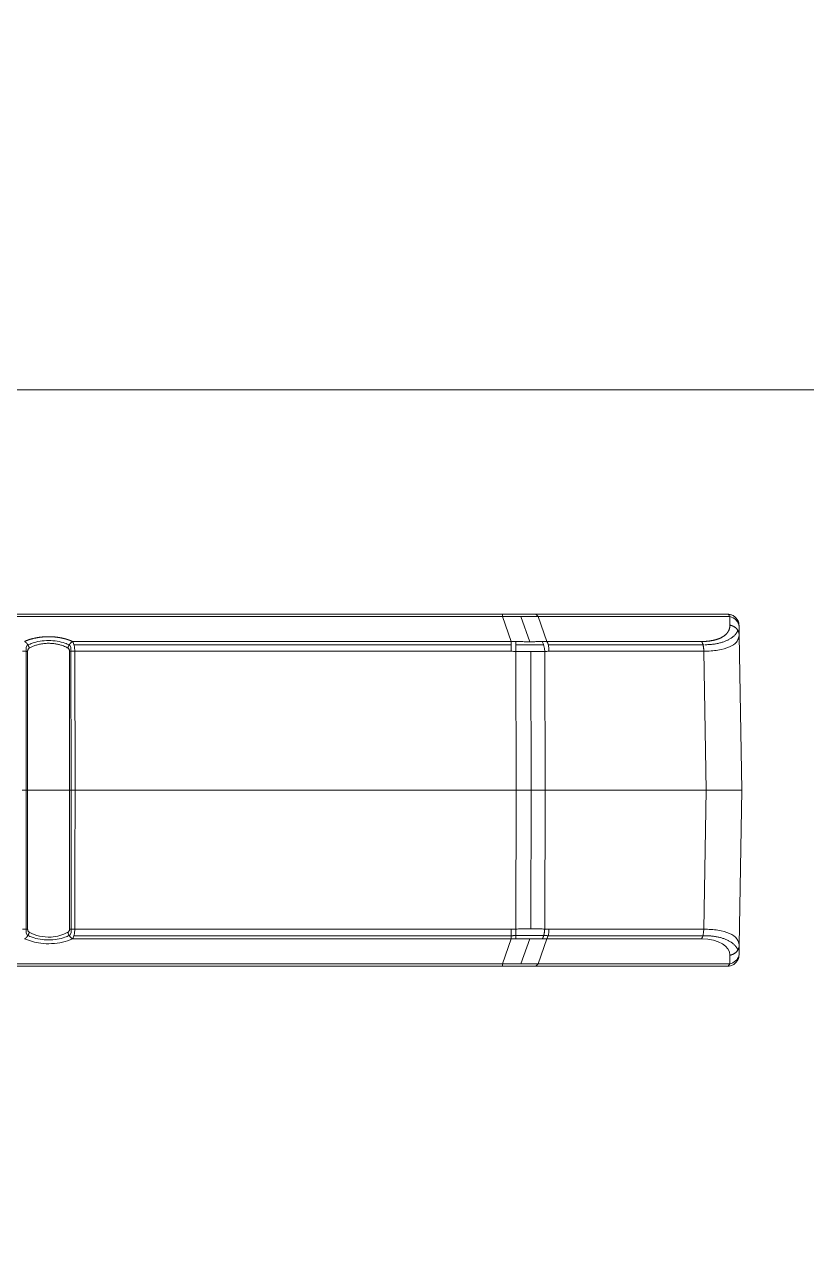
# Model space of a CAD drawing. Extents: x -778 to -614, y -2061 to -1833.
# Drawn here: x -722.52 to -702.01, y -1996.72 to -1964.53 of the extents above; entities that cross this region are included whole.
import ezdxf

# ---------------------------------------------------------------- set-up
doc = ezdxf.new("R2010")
doc.units = 0
doc.header["$MEASUREMENT"] = 0
doc.layers.add('3', color=7, linetype='Continuous')

msp = doc.modelspace()

# ---------------------------------------------------------------- linework, layer by layer
at = {"linetype": 'Continuous', "lineweight": 0}
for points in [[(-778.457, -1833.316), (-613.541, -1833.316), (-613.541, -1974.121), (-778.457, -1974.121)], [(-778.457, -1974.121), (-613.541, -1974.121), (-613.541, -2061.092), (-778.457, -2061.092)]]:
    msp.add_lwpolyline(points, close=True, dxfattribs=at)
at = {"layer": '3', "color": 213, "linetype": 'Continuous', "lineweight": 0}
for p, q in [((-709.985, -1980.008), (-743.459, -1980.008)), ((-704.078, -1980.008), (-709.142, -1980.008)), ((-703.772, -1980.557), (-703.776, -1980.331)), ((-703.772, -1980.557), (-703.701, -1984.631)), ((-722.441, -1984.631), (-722.588, -1984.631)), ((-722.441, -1984.631), (-722.588, -1984.631)), ((-721.195, -1984.631), (-721.342, -1984.631)), ((-721.195, -1984.631), (-721.342, -1984.631)), ((-721.195, -1984.631), (-709.623, -1984.631)), ((-721.195, -1984.631), (-709.623, -1984.631)), ((-708.863, -1984.631), (-709.623, -1984.631)), ((-708.863, -1984.631), (-709.623, -1984.631)), ((-708.863, -1984.631), (-704.637, -1984.631)), ((-708.863, -1984.631), (-704.637, -1984.631)), ((-703.701, -1984.631), (-704.637, -1984.631)), ((-703.701, -1984.631), (-704.637, -1984.631)), ((-703.772, -1988.706), (-703.701, -1984.631)), ((-703.772, -1988.706), (-703.776, -1988.932)), ((-709.985, -1989.254), (-743.459, -1989.254)), ((-704.078, -1989.254), (-709.142, -1989.254))]:
    msp.add_line(p, q, dxfattribs=at)
at = {"layer": '3', "color": 18, "linetype": 'Continuous', "lineweight": 0}
for p, q in [((-709.985, -1980.074), (-743.429, -1980.074)), ((-709.985, -1980.074), (-709.757, -1980.727)), ((-709.269, -1980.733), (-709.499, -1980.072)), ((-709.048, -1980.074), (-708.821, -1980.727)), ((-704.021, -1980.074), (-709.048, -1980.074)), ((-704.017, -1980.299), (-704.021, -1980.074)), ((-722.441, -1980.804), (-722.48, -1980.888)), ((-721.303, -1980.888), (-721.342, -1980.804)), ((-721.261, -1980.727), (-709.757, -1980.727)), ((-709.757, -1980.812), (-721.224, -1980.812)), ((-708.821, -1980.727), (-704.759, -1980.727)), ((-704.704, -1980.812), (-708.785, -1980.812)), ((-722.48, -1980.888), (-722.481, -1984.631)), ((-721.302, -1984.631), (-721.303, -1980.888)), ((-721.204, -1980.985), (-721.195, -1984.631)), ((-721.204, -1980.985), (-709.757, -1980.985)), ((-709.636, -1980.986), (-709.623, -1984.631)), ((-709.228, -1984.631), (-709.241, -1980.991)), ((-708.875, -1980.986), (-708.863, -1984.631)), ((-708.763, -1980.985), (-704.701, -1980.985)), ((-704.701, -1980.985), (-704.637, -1984.631)), ((-722.481, -1984.631), (-722.48, -1988.374)), ((-721.302, -1988.374), (-721.302, -1984.631)), ((-709.636, -1988.276), (-709.623, -1984.631)), ((-709.228, -1984.631), (-709.241, -1988.272)), ((-708.875, -1988.276), (-708.863, -1984.631)), ((-704.701, -1988.278), (-704.637, -1984.631)), ((-722.441, -1988.459), (-722.48, -1988.374)), ((-721.302, -1988.374), (-721.342, -1988.459)), ((-721.261, -1988.535), (-709.757, -1988.535)), ((-721.224, -1988.451), (-709.757, -1988.451)), ((-721.204, -1988.278), (-709.757, -1988.278)), ((-709.985, -1989.189), (-709.757, -1988.535)), ((-709.269, -1988.53), (-709.499, -1989.191)), ((-709.048, -1989.189), (-708.821, -1988.535)), ((-708.821, -1988.535), (-704.759, -1988.535)), ((-708.785, -1988.451), (-704.704, -1988.451)), ((-708.763, -1988.278), (-704.701, -1988.278)), ((-709.985, -1989.189), (-743.429, -1989.189)), ((-704.021, -1989.189), (-709.048, -1989.189)), ((-704.017, -1988.963), (-704.021, -1989.189))]:
    msp.add_line(p, q, dxfattribs=at)
for points in [[(-703.807, -1980.436, 0), (-703.813, -1980.45, 0), (-703.82, -1980.463, 0), (-703.827, -1980.477, 0), (-703.835, -1980.49, 0), (-703.843, -1980.503, 0), (-703.852, -1980.515, 0), (-703.862, -1980.528, 0), (-703.872, -1980.54, 0), (-703.882, -1980.552, 0), (-703.893, -1980.564, 0), (-703.905, -1980.576, 0), (-703.917, -1980.587, 0), (-703.929, -1980.599, 0), (-703.943, -1980.609, 0), (-703.956, -1980.62, 0), (-703.97, -1980.631, 0), (-703.985, -1980.641, 0), (-704, -1980.651, 0), (-704.016, -1980.66, 0), (-704.032, -1980.67, 0), (-704.049, -1980.679, 0), (-704.066, -1980.688, 0), (-704.083, -1980.696, 0), (-704.101, -1980.704, 0), (-704.12, -1980.712, 0), (-704.139, -1980.72, 0), (-704.158, -1980.727, 0), (-704.178, -1980.735, 0), (-704.198, -1980.741, 0), (-704.218, -1980.748, 0), (-704.239, -1980.754, 0), (-704.261, -1980.76, 0), (-704.283, -1980.766, 0), (-704.305, -1980.771, 0), (-704.327, -1980.776, 0), (-704.35, -1980.781, 0), (-704.373, -1980.785, 0), (-704.397, -1980.789, 0), (-704.421, -1980.793, 0), (-704.445, -1980.796, 0), (-704.47, -1980.799, 0), (-704.495, -1980.802, 0), (-704.52, -1980.804, 0), (-704.545, -1980.806, 0), (-704.571, -1980.808, 0), (-704.597, -1980.81, 0), (-704.624, -1980.811, 0), (-704.65, -1980.812, 0), (-704.677, -1980.812, 0)], [(-709.631, -1988.449, 0), (-709.634, -1988.45, 0), (-709.636, -1988.45, 0), (-709.639, -1988.45, 0), (-709.641, -1988.45, 0), (-709.644, -1988.45, 0), (-709.646, -1988.45, 0), (-709.649, -1988.45, 0), (-709.651, -1988.45, 0), (-709.654, -1988.45, 0), (-709.656, -1988.45, 0), (-709.659, -1988.45, 0), (-709.662, -1988.45, 0), (-709.664, -1988.45, 0), (-709.667, -1988.45, 0), (-709.669, -1988.45, 0), (-709.672, -1988.45, 0), (-709.674, -1988.45, 0), (-709.677, -1988.45, 0), (-709.679, -1988.45, 0), (-709.682, -1988.45, 0), (-709.684, -1988.45, 0), (-709.687, -1988.45, 0), (-709.689, -1988.45, 0), (-709.692, -1988.45, 0), (-709.694, -1988.45, 0), (-709.697, -1988.45, 0), (-709.699, -1988.45, 0), (-709.702, -1988.45, 0), (-709.704, -1988.45, 0), (-709.707, -1988.451, 0), (-709.709, -1988.451, 0), (-709.712, -1988.451, 0), (-709.715, -1988.451, 0), (-709.717, -1988.451, 0), (-709.72, -1988.451, 0), (-709.722, -1988.451, 0), (-709.725, -1988.451, 0), (-709.727, -1988.451, 0), (-709.73, -1988.451, 0), (-709.732, -1988.451, 0), (-709.735, -1988.451, 0), (-709.737, -1988.451, 0), (-709.74, -1988.451, 0), (-709.742, -1988.451, 0), (-709.745, -1988.451, 0), (-709.747, -1988.451, 0), (-709.75, -1988.45, 0), (-709.752, -1988.45, 0), (-709.755, -1988.45, 0)], [(-708.785, -1988.451, 0), (-708.787, -1988.451, 0), (-708.79, -1988.451, 0), (-708.792, -1988.451, 0), (-708.794, -1988.451, 0), (-708.797, -1988.451, 0), (-708.799, -1988.451, 0), (-708.801, -1988.451, 0), (-708.804, -1988.451, 0), (-708.806, -1988.451, 0), (-708.808, -1988.451, 0), (-708.811, -1988.45, 0), (-708.813, -1988.45, 0), (-708.815, -1988.45, 0), (-708.818, -1988.45, 0), (-708.82, -1988.45, 0), (-708.822, -1988.45, 0), (-708.825, -1988.45, 0), (-708.827, -1988.45, 0), (-708.829, -1988.45, 0), (-708.832, -1988.45, 0), (-708.834, -1988.45, 0), (-708.836, -1988.45, 0), (-708.839, -1988.45, 0), (-708.841, -1988.45, 0), (-708.843, -1988.45, 0), (-708.846, -1988.45, 0), (-708.848, -1988.45, 0), (-708.85, -1988.45, 0), (-708.853, -1988.45, 0), (-708.855, -1988.45, 0), (-708.857, -1988.45, 0), (-708.86, -1988.45, 0), (-708.862, -1988.45, 0), (-708.864, -1988.45, 0), (-708.867, -1988.45, 0), (-708.869, -1988.45, 0), (-708.871, -1988.45, 0), (-708.874, -1988.45, 0), (-708.876, -1988.45, 0), (-708.878, -1988.45, 0), (-708.881, -1988.449, 0), (-708.883, -1988.449, 0), (-708.885, -1988.449, 0), (-708.888, -1988.449, 0), (-708.89, -1988.449, 0), (-708.892, -1988.449, 0), (-708.895, -1988.449, 0), (-708.897, -1988.449, 0), (-708.899, -1988.449, 0)], [(-704.704, -1988.451, 0), (-704.677, -1988.451, 0), (-704.65, -1988.451, 0), (-704.624, -1988.452, 0), (-704.597, -1988.453, 0), (-704.571, -1988.455, 0), (-704.545, -1988.456, 0), (-704.52, -1988.458, 0), (-704.495, -1988.461, 0), (-704.47, -1988.464, 0), (-704.445, -1988.467, 0), (-704.421, -1988.47, 0), (-704.397, -1988.474, 0), (-704.373, -1988.478, 0), (-704.35, -1988.482, 0), (-704.327, -1988.487, 0), (-704.305, -1988.492, 0), (-704.283, -1988.497, 0), (-704.261, -1988.503, 0), (-704.239, -1988.509, 0), (-704.218, -1988.515, 0), (-704.198, -1988.521, 0), (-704.178, -1988.528, 0), (-704.158, -1988.535, 0), (-704.139, -1988.543, 0), (-704.12, -1988.55, 0), (-704.101, -1988.558, 0), (-704.083, -1988.567, 0), (-704.066, -1988.575, 0), (-704.049, -1988.584, 0), (-704.032, -1988.593, 0), (-704.016, -1988.603, 0), (-704, -1988.612, 0), (-703.985, -1988.622, 0), (-703.97, -1988.632, 0), (-703.956, -1988.643, 0), (-703.943, -1988.653, 0), (-703.929, -1988.664, 0), (-703.917, -1988.675, 0), (-703.905, -1988.687, 0), (-703.893, -1988.698, 0), (-703.882, -1988.71, 0), (-703.872, -1988.722, 0), (-703.862, -1988.735, 0), (-703.852, -1988.747, 0), (-703.843, -1988.76, 0), (-703.835, -1988.773, 0), (-703.827, -1988.786, 0), (-703.82, -1988.8, 0), (-703.813, -1988.813, 0)]]:
    msp.add_polyline3d(points, dxfattribs=at)
at = {"layer": '3', "color": 213, "linetype": 'Continuous', "lineweight": 0}
for points in [[(-703.772, -1980.557, 0), (-703.772, -1980.549, 0), (-703.773, -1980.542, 0), (-703.773, -1980.535, 0), (-703.774, -1980.527, 0), (-703.775, -1980.52, 0), (-703.777, -1980.513, 0), (-703.778, -1980.506, 0), (-703.78, -1980.499, 0), (-703.782, -1980.492, 0), (-703.784, -1980.485, 0), (-703.787, -1980.478, 0), (-703.789, -1980.471, 0), (-703.792, -1980.464, 0), (-703.795, -1980.457, 0), (-703.799, -1980.45, 0), (-703.802, -1980.444, 0), (-703.806, -1980.437, 0), (-703.81, -1980.431, 0), (-703.814, -1980.425, 0), (-703.818, -1980.418, 0), (-703.823, -1980.412, 0), (-703.827, -1980.406, 0), (-703.832, -1980.4, 0), (-703.837, -1980.395, 0), (-703.843, -1980.389, 0), (-703.848, -1980.384, 0), (-703.854, -1980.378, 0), (-703.859, -1980.373, 0), (-703.865, -1980.368, 0), (-703.871, -1980.363, 0), (-703.877, -1980.358, 0), (-703.884, -1980.354, 0), (-703.89, -1980.349, 0), (-703.897, -1980.345, 0), (-703.904, -1980.341, 0), (-703.911, -1980.337, 0), (-703.918, -1980.333, 0), (-703.925, -1980.329, 0), (-703.932, -1980.326, 0), (-703.939, -1980.322, 0), (-703.947, -1980.319, 0), (-703.954, -1980.316, 0), (-703.962, -1980.313, 0), (-703.969, -1980.311, 0), (-703.977, -1980.308, 0), (-703.985, -1980.306, 0), (-703.993, -1980.304, 0), (-704.001, -1980.302, 0), (-704.009, -1980.301, 0)], [(-722.396, -1980.9, 0), (-722.397, -1980.896, 0), (-722.398, -1980.891, 0), (-722.4, -1980.887, 0), (-722.401, -1980.883, 0), (-722.403, -1980.878, 0), (-722.405, -1980.874, 0), (-722.406, -1980.869, 0), (-722.408, -1980.865, 0), (-722.41, -1980.861, 0), (-722.412, -1980.856, 0), (-722.414, -1980.852, 0), (-722.416, -1980.848, 0), (-722.418, -1980.844, 0), (-722.42, -1980.84, 0), (-722.422, -1980.835, 0), (-722.424, -1980.831, 0), (-722.426, -1980.827, 0), (-722.429, -1980.823, 0), (-722.431, -1980.819, 0), (-722.433, -1980.815, 0), (-722.436, -1980.811, 0), (-722.438, -1980.807, 0), (-722.441, -1980.804, 0), (-722.444, -1980.8, 0), (-722.446, -1980.796, 0), (-722.449, -1980.793, 0), (-722.452, -1980.789, 0), (-722.454, -1980.786, 0), (-722.457, -1980.782, 0), (-722.46, -1980.779, 0), (-722.463, -1980.775, 0), (-722.466, -1980.772, 0), (-722.469, -1980.769, 0), (-722.472, -1980.766, 0), (-722.475, -1980.763, 0), (-722.478, -1980.76, 0), (-722.481, -1980.757, 0), (-722.484, -1980.754, 0), (-722.487, -1980.752, 0), (-722.49, -1980.749, 0), (-722.493, -1980.746, 0), (-722.496, -1980.744, 0), (-722.499, -1980.742, 0), (-722.503, -1980.739, 0), (-722.506, -1980.737, 0), (-722.509, -1980.735, 0), (-722.512, -1980.733, 0), (-722.515, -1980.731, 0), (-722.518, -1980.729, 0)], [(-721.261, -1980.727, 0), (-721.264, -1980.729, 0), (-721.267, -1980.731, 0), (-721.27, -1980.733, 0), (-721.274, -1980.735, 0), (-721.277, -1980.737, 0), (-721.28, -1980.739, 0), (-721.283, -1980.742, 0), (-721.286, -1980.744, 0), (-721.289, -1980.746, 0), (-721.293, -1980.749, 0), (-721.296, -1980.752, 0), (-721.299, -1980.754, 0), (-721.302, -1980.757, 0), (-721.305, -1980.76, 0), (-721.308, -1980.763, 0), (-721.311, -1980.766, 0), (-721.314, -1980.769, 0), (-721.317, -1980.772, 0), (-721.32, -1980.775, 0), (-721.322, -1980.779, 0), (-721.325, -1980.782, 0), (-721.328, -1980.786, 0), (-721.331, -1980.789, 0), (-721.334, -1980.793, 0), (-721.336, -1980.796, 0), (-721.339, -1980.8, 0), (-721.342, -1980.804, 0), (-721.344, -1980.807, 0), (-721.347, -1980.811, 0), (-721.349, -1980.815, 0), (-721.351, -1980.819, 0), (-721.354, -1980.823, 0), (-721.356, -1980.827, 0), (-721.358, -1980.831, 0), (-721.361, -1980.835, 0), (-721.363, -1980.84, 0), (-721.365, -1980.844, 0), (-721.367, -1980.848, 0), (-721.369, -1980.852, 0), (-721.371, -1980.856, 0), (-721.373, -1980.861, 0), (-721.375, -1980.865, 0), (-721.376, -1980.869, 0), (-721.378, -1980.874, 0), (-721.38, -1980.878, 0), (-721.381, -1980.883, 0), (-721.383, -1980.887, 0), (-721.384, -1980.891, 0), (-721.385, -1980.896, 0)], [(-722.522, -1988.535, 0), (-722.518, -1988.534, 0), (-722.515, -1988.532, 0), (-722.512, -1988.53, 0), (-722.509, -1988.528, 0), (-722.506, -1988.526, 0), (-722.503, -1988.524, 0), (-722.499, -1988.521, 0), (-722.496, -1988.519, 0), (-722.493, -1988.516, 0), (-722.49, -1988.514, 0), (-722.487, -1988.511, 0), (-722.484, -1988.509, 0), (-722.481, -1988.506, 0), (-722.478, -1988.503, 0), (-722.475, -1988.5, 0), (-722.472, -1988.497, 0), (-722.469, -1988.494, 0), (-722.466, -1988.491, 0), (-722.463, -1988.487, 0), (-722.46, -1988.484, 0), (-722.457, -1988.481, 0), (-722.454, -1988.477, 0), (-722.452, -1988.474, 0), (-722.449, -1988.47, 0), (-722.446, -1988.467, 0), (-722.444, -1988.463, 0), (-722.441, -1988.459, 0), (-722.438, -1988.455, 0), (-722.436, -1988.451, 0), (-722.433, -1988.448, 0), (-722.431, -1988.444, 0), (-722.429, -1988.44, 0), (-722.426, -1988.436, 0), (-722.424, -1988.432, 0), (-722.422, -1988.427, 0), (-722.42, -1988.423, 0), (-722.418, -1988.419, 0), (-722.416, -1988.415, 0), (-722.414, -1988.411, 0), (-722.412, -1988.406, 0), (-722.41, -1988.402, 0), (-722.408, -1988.398, 0), (-722.406, -1988.393, 0), (-722.405, -1988.389, 0), (-722.403, -1988.385, 0), (-722.401, -1988.38, 0), (-722.4, -1988.376, 0), (-722.398, -1988.371, 0), (-722.397, -1988.367, 0)], [(-721.387, -1988.363, 0), (-721.385, -1988.367, 0), (-721.384, -1988.371, 0), (-721.383, -1988.376, 0), (-721.381, -1988.38, 0), (-721.38, -1988.385, 0), (-721.378, -1988.389, 0), (-721.376, -1988.393, 0), (-721.375, -1988.398, 0), (-721.373, -1988.402, 0), (-721.371, -1988.406, 0), (-721.369, -1988.411, 0), (-721.367, -1988.415, 0), (-721.365, -1988.419, 0), (-721.363, -1988.423, 0), (-721.361, -1988.427, 0), (-721.358, -1988.432, 0), (-721.356, -1988.436, 0), (-721.354, -1988.44, 0), (-721.351, -1988.444, 0), (-721.349, -1988.448, 0), (-721.347, -1988.451, 0), (-721.344, -1988.455, 0), (-721.342, -1988.459, 0), (-721.339, -1988.463, 0), (-721.336, -1988.467, 0), (-721.334, -1988.47, 0), (-721.331, -1988.474, 0), (-721.328, -1988.477, 0), (-721.325, -1988.481, 0), (-721.322, -1988.484, 0), (-721.32, -1988.487, 0), (-721.317, -1988.491, 0), (-721.314, -1988.494, 0), (-721.311, -1988.497, 0), (-721.308, -1988.5, 0), (-721.305, -1988.503, 0), (-721.302, -1988.506, 0), (-721.299, -1988.509, 0), (-721.296, -1988.511, 0), (-721.293, -1988.514, 0), (-721.289, -1988.516, 0), (-721.286, -1988.519, 0), (-721.283, -1988.521, 0), (-721.28, -1988.524, 0), (-721.277, -1988.526, 0), (-721.274, -1988.528, 0), (-721.27, -1988.53, 0), (-721.267, -1988.532, 0), (-721.264, -1988.534, 0)], [(-704.017, -1988.963, 0), (-704.009, -1988.962, 0), (-704.001, -1988.96, 0), (-703.993, -1988.959, 0), (-703.985, -1988.957, 0), (-703.977, -1988.954, 0), (-703.969, -1988.952, 0), (-703.962, -1988.949, 0), (-703.954, -1988.947, 0), (-703.947, -1988.944, 0), (-703.939, -1988.941, 0), (-703.932, -1988.937, 0), (-703.925, -1988.934, 0), (-703.918, -1988.93, 0), (-703.911, -1988.926, 0), (-703.904, -1988.922, 0), (-703.897, -1988.918, 0), (-703.89, -1988.914, 0), (-703.884, -1988.909, 0), (-703.877, -1988.905, 0), (-703.871, -1988.9, 0), (-703.865, -1988.895, 0), (-703.859, -1988.89, 0), (-703.854, -1988.885, 0), (-703.848, -1988.879, 0), (-703.843, -1988.874, 0), (-703.837, -1988.868, 0), (-703.832, -1988.862, 0), (-703.827, -1988.856, 0), (-703.823, -1988.85, 0), (-703.818, -1988.844, 0), (-703.814, -1988.838, 0), (-703.81, -1988.832, 0), (-703.806, -1988.825, 0), (-703.802, -1988.819, 0), (-703.799, -1988.812, 0), (-703.795, -1988.806, 0), (-703.792, -1988.799, 0), (-703.789, -1988.792, 0), (-703.787, -1988.785, 0), (-703.784, -1988.778, 0), (-703.782, -1988.771, 0), (-703.78, -1988.764, 0), (-703.778, -1988.757, 0), (-703.777, -1988.75, 0), (-703.775, -1988.743, 0), (-703.774, -1988.735, 0), (-703.773, -1988.728, 0), (-703.773, -1988.721, 0), (-703.772, -1988.714, 0)]]:
    msp.add_polyline3d(points, dxfattribs=at)
at = {"layer": '3', "color": 18, "linetype": 'Continuous', "lineweight": 0}
for points, degree in [([(-709.985, -1980.074), (-709.985, -1980.031), (-709.985, -1980.004), (-709.985, -1980.011)], 3), ([(-709.048, -1980.074), (-709.076, -1980.032), (-709.109, -1980.008), (-709.142, -1980.008)], 3), ([(-704.021, -1980.074), (-703.892, -1980.095), (-703.778, -1980.222), (-703.776, -1980.331)], 3), ([(-703.798, -1980.196), (-703.785, -1980.231), (-703.777, -1980.268), (-703.776, -1980.305)], 3), ([(-703.776, -1980.331), (-703.776, -1980.314), (-703.776, -1980.305)], 2), ([(-722.441, -1984.631), (-722.441, -1983.416), (-722.441, -1982.201), (-722.441, -1980.986)], 3), ([(-721.341, -1980.986), (-721.341, -1982.201), (-721.341, -1983.416), (-721.342, -1984.631)], 3), ([(-721.204, -1980.985), (-721.254, -1980.985), (-721.304, -1980.985), (-721.341, -1980.986)], 3), ([(-722.441, -1984.631), (-722.441, -1985.847), (-722.441, -1987.062), (-722.441, -1988.277)], 3), ([(-721.341, -1988.277), (-721.341, -1987.062), (-721.341, -1985.847), (-721.342, -1984.631)], 3), ([(-721.204, -1988.278), (-721.201, -1987.063), (-721.198, -1985.847), (-721.195, -1984.631)], 3), ([(-722.579, -1988.278), (-722.528, -1988.278), (-722.478, -1988.278), (-722.441, -1988.277)], 3), ([(-709.757, -1988.278), (-709.697, -1988.278), (-709.636, -1988.276)], 2), ([(-709.757, -1988.536), (-709.714, -1988.535), (-709.671, -1988.535), (-709.628, -1988.535)], 3), ([(-708.94, -1988.534), (-708.9, -1988.535), (-708.86, -1988.536), (-708.82, -1988.536)], 3), ([(-708.875, -1988.276), (-708.819, -1988.278), (-708.763, -1988.278)], 2), ([(-704.759, -1988.535), (-704.725, -1988.484), (-704.702, -1988.383), (-704.701, -1988.278)], 3), ([(-704.759, -1988.535), (-704.298, -1988.535), (-704.013, -1988.728), (-704.017, -1988.963)], 3), ([(-709.048, -1989.189), (-709.076, -1989.232), (-709.109, -1989.254), (-709.142, -1989.254)], 3), ([(-704.021, -1989.189), (-703.904, -1989.17), (-703.807, -1989.082), (-703.782, -1988.979)], 3)]:
    msp.add_open_spline(points, degree=degree, dxfattribs=at)
at = {"layer": '3', "color": 213, "linetype": 'Continuous', "lineweight": 0}
for points, weights in [([(-709.142, -1980.008), (-709.41, -1980.008), (-709.695, -1980.008), (-709.985, -1980.008)], [1, 0.987320763117, 0.987320763117, 1]), ([(-708.94, -1988.534), (-708.903, -1988.481), (-708.879, -1988.386), (-708.875, -1988.276)], [1.0716768581, 0.976432186432, 0.976108815602, 1.07070674561])]:
    msp.add_rational_spline(points, weights, degree=3, dxfattribs=at)
at = {"layer": '3', "color": 18, "linetype": 'Continuous', "lineweight": 0}
for points, degree, knots in [([(-709.048, -1980.074), (-709.073, -1980.073), (-709.123, -1980.073), (-709.199, -1980.072), (-709.275, -1980.072), (-709.352, -1980.072), (-709.43, -1980.072), (-709.508, -1980.071), (-709.586, -1980.072), (-709.665, -1980.072), (-709.744, -1980.072), (-709.824, -1980.072), (-709.904, -1980.073), (-709.958, -1980.073), (-709.985, -1980.074)], 3, [0, 0, 0, 0, 0.083835, 0.167398, 0.250743, 0.333924, 0.416995, 0.500011, 0.583027, 0.666096, 0.749274, 0.832615, 0.916172, 1, 1, 1, 1]), ([(-704.021, -1980.074), (-704.029, -1980.057), (-704.042, -1980.028), (-704.057, -1980.017), (-704.063, -1980.014)], 3, [0, 0, 0, 0, 0.573765, 1, 1, 1, 1]), ([(-704.759, -1980.727), (-704.598, -1980.727), (-704.463, -1980.699), (-704.324, -1980.671), (-704.224, -1980.615), (-704.121, -1980.557), (-704.068, -1980.476), (-704.016, -1980.396), (-704.017, -1980.299)], 2, [0, 0, 0, 0.25, 0.25, 0.5, 0.5, 0.75, 0.75, 1, 1, 1]), ([(-722.522, -1980.727), (-722.39, -1980.667), (-722.228, -1980.634), (-722.129, -1980.614), (-722.024, -1980.606), (-721.918, -1980.598), (-721.811, -1980.603), (-721.716, -1980.607), (-721.623, -1980.622), (-721.546, -1980.634), (-721.472, -1980.653), (-721.359, -1980.683), (-721.261, -1980.727)], 2, [0, 0, 0, 0.25, 0.25, 0.375, 0.375, 0.5, 0.5, 0.625, 0.625, 0.75, 0.75, 1, 1, 1]), ([(-721.351, -1980.818), (-721.385, -1980.801), (-721.543, -1980.734), (-721.891, -1980.677), (-722.24, -1980.734), (-722.397, -1980.801), (-722.431, -1980.818)], 3, [0, 0, 0, 0, 0.116266, 0.5, 0.883733, 1, 1, 1, 1]), ([(-722.396, -1980.9), (-722.376, -1980.889), (-722.33, -1980.865), (-722.251, -1980.833), (-722.154, -1980.804), (-722.044, -1980.783), (-721.926, -1980.773), (-721.811, -1980.775), (-721.706, -1980.788), (-721.615, -1980.808), (-721.537, -1980.831), (-721.472, -1980.857), (-721.423, -1980.88), (-721.396, -1980.895), (-721.387, -1980.9)], 3, [0, 0, 0, 0, 0.073745, 0.161193, 0.257299, 0.361784, 0.470254, 0.574424, 0.670316, 0.756398, 0.833517, 0.902785, 0.965256, 1, 1, 1, 1]), ([(-721.261, -1980.727), (-721.244, -1980.76), (-721.212, -1980.823), (-721.206, -1980.932), (-721.204, -1980.985)], 3, [0, 0, 0, 0, 0.511087, 1, 1, 1, 1]), ([(-708.902, -1980.814), (-709.028, -1980.816), (-709.159, -1980.817), (-709.291, -1980.817), (-709.403, -1980.817), (-709.517, -1980.816), (-709.631, -1980.813)], 3, [0, 0, 0, 0, 0.543729, 0.543729, 0.543729, 1, 1, 1, 1]), ([(-709.628, -1980.729), (-709.605, -1980.729), (-709.558, -1980.73), (-709.487, -1980.731), (-709.417, -1980.732), (-709.348, -1980.733), (-709.263, -1980.733), (-709.163, -1980.732), (-709.05, -1980.731), (-708.977, -1980.729), (-708.941, -1980.729)], 3, [0, 0, 0, 0, 0.099892, 0.199712, 0.299578, 0.399611, 0.499931, 0.666992, 0.833496, 1, 1, 1, 1]), ([(-704.701, -1980.985), (-704.573, -1980.979), (-704.31, -1980.967), (-704.015, -1980.878), (-703.846, -1980.766), (-703.806, -1980.682), (-703.795, -1980.651)], 3, [0, 0, 0, 0, 0.268826, 0.555083, 0.837481, 1, 1, 1, 1]), ([(-722.441, -1980.985), (-722.441, -1980.981), (-722.441, -1980.976), (-722.439, -1980.962), (-722.434, -1980.945), (-722.426, -1980.927), (-722.413, -1980.912), (-722.402, -1980.904), (-722.396, -1980.9)], 3, [0, 0, 0, 0, 0.059617, 0.213506, 0.384041, 0.573796, 0.783898, 1, 1, 1, 1]), ([(-721.387, -1980.9), (-721.381, -1980.904), (-721.37, -1980.912), (-721.357, -1980.927), (-721.348, -1980.945), (-721.343, -1980.962), (-721.341, -1980.976), (-721.341, -1980.981), (-721.341, -1980.985)], 3, [0, 0, 0, 0, 0.216102, 0.426204, 0.615959, 0.786494, 0.940383, 1, 1, 1, 1]), ([(-709.636, -1980.986), (-709.612, -1980.987), (-709.565, -1980.988), (-709.494, -1980.989), (-709.424, -1980.99), (-709.353, -1980.991), (-709.283, -1980.991), (-709.213, -1980.991), (-709.144, -1980.991), (-709.076, -1980.99), (-709.008, -1980.989), (-708.941, -1980.988), (-708.897, -1980.987), (-708.875, -1980.986)], 3, [0, 0, 0, 0, 0.090884, 0.181779, 0.272671, 0.363549, 0.454421, 0.545298, 0.636192, 0.727115, 0.818067, 0.909033, 1, 1, 1, 1]), ([(-722.522, -1988.535), (-722.385, -1988.583), (-722.17, -1988.657), (-721.806, -1988.667), (-721.51, -1988.63), (-721.346, -1988.568), (-721.261, -1988.535)], 3, [0, 0, 0, 0, 0.35213, 0.556842, 0.768359, 1, 1, 1, 1]), ([(-722.441, -1988.277), (-722.441, -1988.282), (-722.441, -1988.293), (-722.438, -1988.308), (-722.431, -1988.326), (-722.418, -1988.347), (-722.403, -1988.357), (-722.396, -1988.363)], 3, [0, 0, 0, 0, 0.140901, 0.280614, 0.423759, 0.701781, 1, 1, 1, 1]), ([(-722.432, -1988.445), (-722.398, -1988.462), (-722.24, -1988.53), (-721.891, -1988.586), (-721.542, -1988.53), (-721.385, -1988.462), (-721.351, -1988.445)], 3, [0, 0, 0, 0, 0.11656, 0.5, 0.88344, 1, 1, 1, 1]), ([(-722.396, -1988.363), (-722.311, -1988.402), (-722.145, -1988.477), (-721.845, -1988.498), (-721.582, -1988.456), (-721.453, -1988.394), (-721.387, -1988.363)], 3, [0, 0, 0, 0, 0.286424, 0.55617, 0.772263, 1, 1, 1, 1]), ([(-721.387, -1988.363), (-721.383, -1988.36), (-721.375, -1988.355), (-721.365, -1988.346), (-721.357, -1988.334), (-721.349, -1988.32), (-721.342, -1988.3), (-721.341, -1988.285), (-721.341, -1988.277)], 3, [0, 0, 0, 0, 0.153364, 0.29868, 0.438929, 0.57736, 0.789929, 1, 1, 1, 1]), ([(-721.261, -1988.535), (-721.244, -1988.503), (-721.212, -1988.439), (-721.206, -1988.331), (-721.204, -1988.278)], 3, [0, 0, 0, 0, 0.511089, 1, 1, 1, 1]), ([(-709.636, -1988.276), (-709.612, -1988.276), (-709.565, -1988.275), (-709.494, -1988.274), (-709.423, -1988.273), (-709.353, -1988.272), (-709.283, -1988.272), (-709.213, -1988.272), (-709.144, -1988.272), (-709.076, -1988.273), (-709.008, -1988.274), (-708.941, -1988.275), (-708.897, -1988.276), (-708.875, -1988.276)], 3, [0, 0, 0, 0, 0.090927, 0.181844, 0.272752, 0.363655, 0.454554, 0.545452, 0.63635, 0.727252, 0.81816, 0.909075, 1, 1, 1, 1]), ([(-709.631, -1988.449), (-709.41, -1988.445), (-709.185, -1988.445), (-708.976, -1988.448), (-708.951, -1988.448), (-708.926, -1988.449), (-708.902, -1988.449)], 3, [0, 0, 0, 0, 0.892975, 0.892975, 0.892975, 1, 1, 1, 1]), ([(-709.628, -1988.534), (-709.563, -1988.533), (-709.402, -1988.53), (-709.171, -1988.53), (-709.009, -1988.532), (-708.941, -1988.534)], 3, [0, 0, 0, 0, 0.276109, 0.684865, 1, 1, 1, 1]), ([(-704.701, -1988.278), (-704.572, -1988.284), (-704.308, -1988.296), (-704.009, -1988.387), (-703.839, -1988.503), (-703.801, -1988.591), (-703.791, -1988.623)], 3, [0, 0, 0, 0, 0.266849, 0.544737, 0.837179, 1, 1, 1, 1]), ([(-709.048, -1989.189), (-709.096, -1989.19), (-709.195, -1989.191), (-709.349, -1989.191), (-709.454, -1989.191), (-709.535, -1989.191), (-709.589, -1989.191), (-709.67, -1989.191), (-709.75, -1989.191), (-709.829, -1989.19), (-709.907, -1989.19), (-709.959, -1989.189), (-709.985, -1989.189)], 3, [0, 0, 0, 0, 0.162046, 0.328685, 0.499972, 0.499983, 0.58619, 0.67124, 0.755139, 0.837894, 0.919512, 1, 1, 1, 1]), ([(-709.985, -1989.189), (-709.985, -1989.21), (-709.985, -1989.227), (-709.985, -1989.247), (-709.985, -1989.252), (-709.984, -1989.256)], 3, [0, 0, 0, 0, 0.501241, 0.501241, 1, 1, 1, 1]), ([(-704.021, -1989.189), (-704.03, -1989.208), (-704.044, -1989.236), (-704.058, -1989.247), (-704.063, -1989.249)], 3, [0, 0, 0, 0, 0.666943, 1, 1, 1, 1])]:
    msp.add_open_spline(points, degree=degree, knots=knots, dxfattribs=at)
at = {"layer": '3', "color": 213, "linetype": 'Continuous', "lineweight": 0}
for points, degree, knots in [([(-703.798, -1980.199), (-703.81, -1980.17), (-703.842, -1980.118), (-703.911, -1980.056), (-703.994, -1980.02), (-704.051, -1980.012), (-704.08, -1980.012)], 3, [0, 0, 0, 0, 0.255413, 0.51486, 0.766374, 1, 1, 1, 1]), ([(-703.817, -1980.158), (-703.811, -1980.169), (-703.806, -1980.18), (-703.801, -1980.19), (-703.799, -1980.194), (-703.798, -1980.199)], 3, [0, 0, 0, 0, 0.864692, 0.864692, 1, 1, 1, 1]), ([(-709.757, -1980.727), (-709.757, -1980.753), (-709.757, -1980.791), (-709.757, -1980.88), (-709.757, -1980.932), (-709.757, -1980.985)], 3, [0, 0, 0, 0, 0.5, 0.5, 1, 1, 1, 1]), ([(-709.628, -1980.729), (-709.629, -1980.753), (-709.63, -1980.791), (-709.633, -1980.883), (-709.635, -1980.936), (-709.636, -1980.986)], 3, [0, 0, 0, 0, 0.5, 0.5, 1, 1, 1, 1]), ([(-721.342, -1984.631), (-721.376, -1984.631), (-721.531, -1984.631), (-721.891, -1984.631), (-722.251, -1984.631), (-722.407, -1984.631), (-722.441, -1984.631)], 3, [0, 0, 0, 0, 0.121771, 0.5, 0.878229, 1, 1, 1, 1]), ([(-721.342, -1984.631), (-721.448, -1984.631), (-721.592, -1984.631), (-721.662, -1984.631), (-721.738, -1984.631), (-721.814, -1984.631), (-721.891, -1984.631), (-721.967, -1984.631), (-722.044, -1984.631), (-722.119, -1984.631), (-722.191, -1984.631), (-722.334, -1984.631), (-722.441, -1984.631)], 2, [0, 0, 0, 0.25, 0.25, 0.375, 0.375, 0.5, 0.5, 0.625, 0.625, 0.75, 0.75, 1, 1, 1]), ([(-709.628, -1988.535), (-709.629, -1988.509), (-709.631, -1988.471), (-709.633, -1988.381), (-709.635, -1988.329), (-709.636, -1988.276)], 3, [0, 0, 0, 0, 0.5, 0.5, 1, 1, 1, 1]), ([(-704.08, -1989.251), (-704.051, -1989.251), (-703.994, -1989.243), (-703.911, -1989.207), (-703.842, -1989.145), (-703.81, -1989.093), (-703.798, -1989.064)], 3, [0, 0, 0, 0, 0.233626, 0.48514, 0.744588, 1, 1, 1, 1]), ([(-709.142, -1989.254), (-709.243, -1989.254), (-709.346, -1989.254), (-709.447, -1989.254), (-709.555, -1989.254), (-709.764, -1989.254), (-709.985, -1989.254)], 2, [0, 0, 0, 0.25, 0.25, 0.5, 0.5, 1, 1, 1])]:
    msp.add_open_spline(points, degree=degree, knots=knots, dxfattribs=at)
for points, degree in [([(-704.078, -1980.008), (-704.055, -1980.008), (-704.033, -1980.011), (-704.011, -1980.016)], 3), ([(-703.782, -1980.251), (-703.794, -1980.191), (-703.826, -1980.155)], 2), ([(-709.757, -1980.727), (-709.714, -1980.728), (-709.671, -1980.728), (-709.628, -1980.729)], 3), ([(-708.94, -1980.729), (-708.9, -1980.728), (-708.861, -1980.728), (-708.821, -1980.727)], 3), ([(-708.94, -1980.729), (-708.904, -1980.78), (-708.878, -1980.881), (-708.875, -1980.986)], 3), ([(-708.821, -1980.727), (-708.786, -1980.779), (-708.763, -1980.88), (-708.763, -1980.985)], 3), ([(-703.795, -1980.651), (-703.785, -1980.62), (-703.778, -1980.588), (-703.772, -1980.557)], 3), ([(-709.757, -1980.985), (-709.717, -1980.985), (-709.676, -1980.986), (-709.636, -1980.986)], 3), ([(-708.875, -1980.986), (-708.837, -1980.986), (-708.8, -1980.985), (-708.763, -1980.985)], 3), ([(-709.757, -1988.535), (-709.757, -1988.484), (-709.757, -1988.383), (-709.757, -1988.278)], 3), ([(-708.82, -1988.536), (-708.787, -1988.484), (-708.764, -1988.383), (-708.763, -1988.278)], 3), ([(-703.791, -1988.623), (-703.783, -1988.65), (-703.777, -1988.678), (-703.772, -1988.706)], 3), ([(-703.826, -1989.108), (-703.794, -1989.072), (-703.782, -1989.011)], 2), ([(-703.804, -1989.064), (-703.787, -1989.029), (-703.777, -1988.993), (-703.776, -1988.958)], 3), ([(-703.782, -1988.979), (-703.778, -1988.964), (-703.776, -1988.948), (-703.776, -1988.932)], 3), ([(-703.782, -1989.006), (-703.781, -1988.979)], 1)]:
    msp.add_open_spline(points, degree=degree, dxfattribs=at)
at = {"layer": '3', "color": 18, "linetype": 'Continuous', "lineweight": 0}
for points, weights in [([(-704.759, -1980.727), (-704.723, -1980.78), (-704.702, -1980.874), (-704.701, -1980.985)], [1.12666143511, 0.999698502736, 0.96818443084, 1.03211921942]), ([(-722.579, -1980.985), (-722.527, -1980.985), (-722.479, -1980.985), (-722.441, -1980.986)], [1.00725542106, 0.985369187565, 1.01299840043, 1.09014305967]), ([(-721.204, -1988.278), (-721.256, -1988.278), (-721.304, -1988.278), (-721.341, -1988.277)], [1.00250205772, 0.989535752859, 1.02696548613, 1.11479125753])]:
    msp.add_rational_spline(points, weights, degree=3, dxfattribs=at)

doc.saveas('drawing.dxf')
